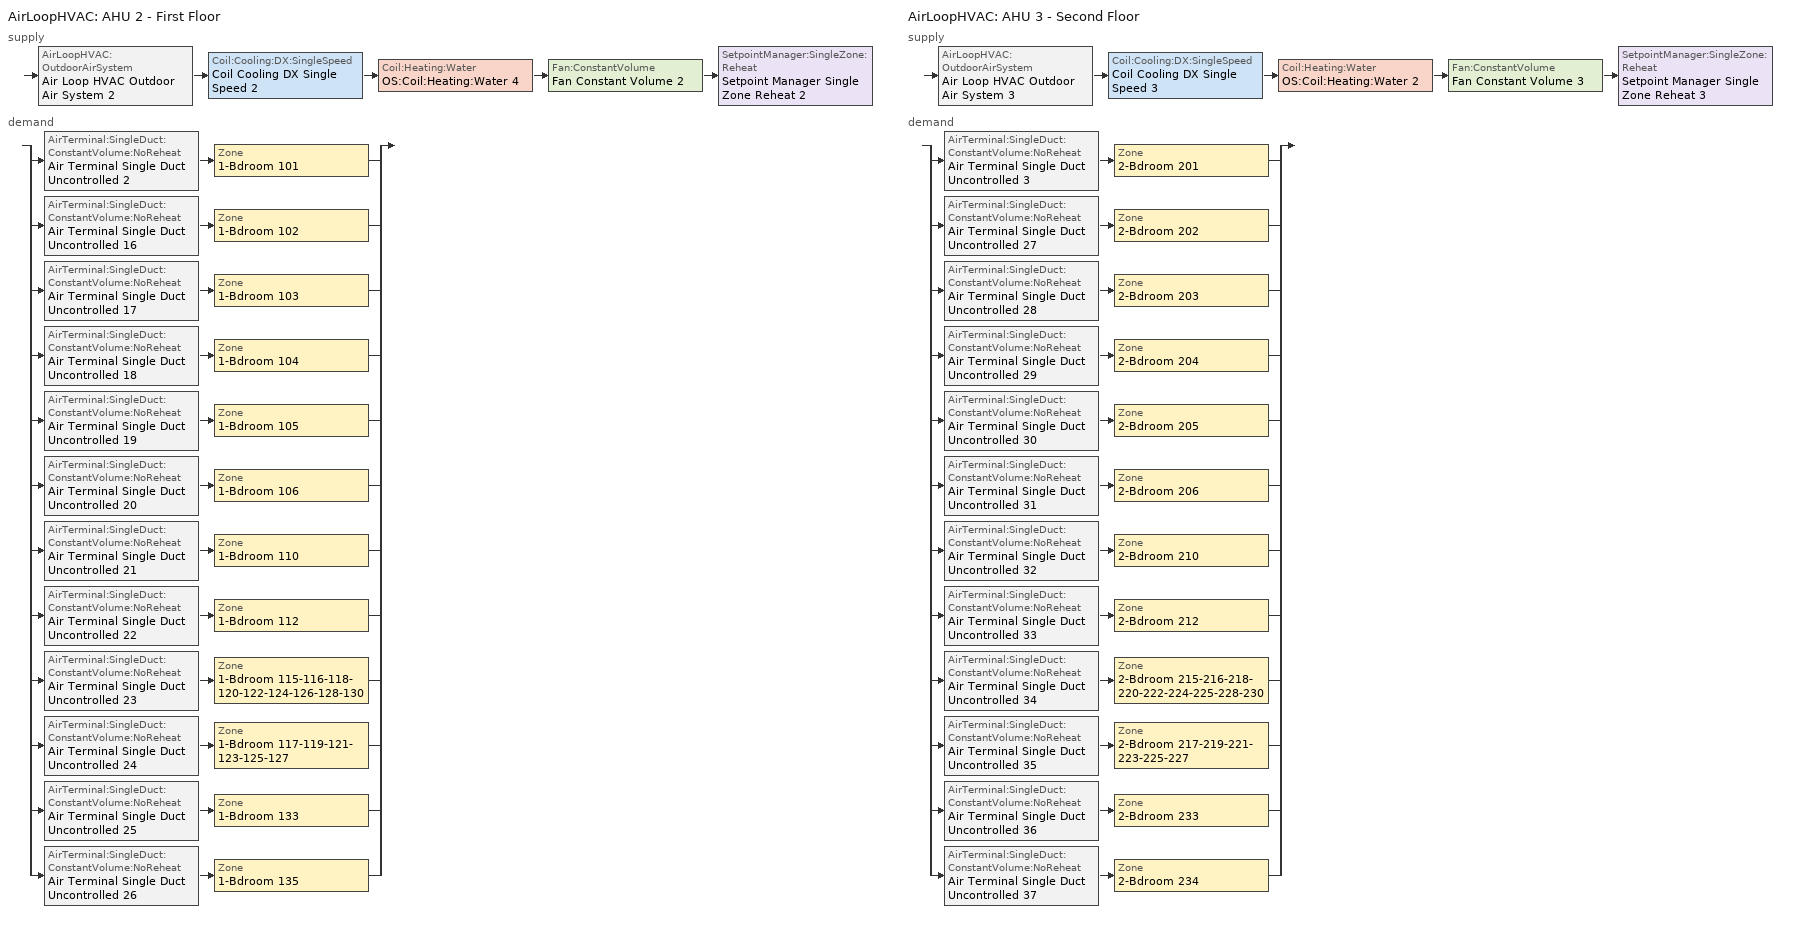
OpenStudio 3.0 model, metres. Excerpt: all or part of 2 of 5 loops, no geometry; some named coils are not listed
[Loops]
AirLoopHVAC 'AHU 2 - First Floor'
 supply: AirLoopHVAC:OutdoorAirSystem 'Air Loop HVAC Outdoor Air System 2' > Coil:Cooling:DX:SingleSpeed 'Coil Cooling DX Single Speed 2' > Coil:Heating:Water 'OS:Coil:Heating:Water 4' > Fan:ConstantVolume 'Fan Constant Volume 2' > SetpointManager:SingleZone:Reheat 'Setpoint Manager Single Zone Reheat 2'
 demand: split
  | AirTerminal:SingleDuct:ConstantVolume:NoReheat 'Air Terminal Single Duct Uncontrolled 2' > Zone '1-Bdroom 101'
  | AirTerminal:SingleDuct:ConstantVolume:NoReheat 'Air Terminal Single Duct Uncontrolled 16' > Zone '1-Bdroom 102'
  | AirTerminal:SingleDuct:ConstantVolume:NoReheat 'Air Terminal Single Duct Uncontrolled 17' > Zone '1-Bdroom 103'
  | AirTerminal:SingleDuct:ConstantVolume:NoReheat 'Air Terminal Single Duct Uncontrolled 18' > Zone '1-Bdroom 104'
  | AirTerminal:SingleDuct:ConstantVolume:NoReheat 'Air Terminal Single Duct Uncontrolled 19' > Zone '1-Bdroom 105'
  | AirTerminal:SingleDuct:ConstantVolume:NoReheat 'Air Terminal Single Duct Uncontrolled 20' > Zone '1-Bdroom 106'
  | AirTerminal:SingleDuct:ConstantVolume:NoReheat 'Air Terminal Single Duct Uncontrolled 21' > Zone '1-Bdroom 110'
  | AirTerminal:SingleDuct:ConstantVolume:NoReheat 'Air Terminal Single Duct Uncontrolled 22' > Zone '1-Bdroom 112'
  | AirTerminal:SingleDuct:ConstantVolume:NoReheat 'Air Terminal Single Duct Uncontrolled 23' > Zone '1-Bdroom 115-116-118-120-122-124-126-128-130'
  | AirTerminal:SingleDuct:ConstantVolume:NoReheat 'Air Terminal Single Duct Uncontrolled 24' > Zone '1-Bdroom 117-119-121-123-125-127'
  | AirTerminal:SingleDuct:ConstantVolume:NoReheat 'Air Terminal Single Duct Uncontrolled 25' > Zone '1-Bdroom 133'
  | AirTerminal:SingleDuct:ConstantVolume:NoReheat 'Air Terminal Single Duct Uncontrolled 26' > Zone '1-Bdroom 135'
AirLoopHVAC 'AHU 3 - Second Floor'
 supply: AirLoopHVAC:OutdoorAirSystem 'Air Loop HVAC Outdoor Air System 3' > Coil:Cooling:DX:SingleSpeed 'Coil Cooling DX Single Speed 3' > Coil:Heating:Water 'OS:Coil:Heating:Water 2' > Fan:ConstantVolume 'Fan Constant Volume 3' > SetpointManager:SingleZone:Reheat 'Setpoint Manager Single Zone Reheat 3'
 demand: split
  | AirTerminal:SingleDuct:ConstantVolume:NoReheat 'Air Terminal Single Duct Uncontrolled 3' > Zone '2-Bdroom 201'
  | AirTerminal:SingleDuct:ConstantVolume:NoReheat 'Air Terminal Single Duct Uncontrolled 27' > Zone '2-Bdroom 202'
  | AirTerminal:SingleDuct:ConstantVolume:NoReheat 'Air Terminal Single Duct Uncontrolled 28' > Zone '2-Bdroom 203'
  | AirTerminal:SingleDuct:ConstantVolume:NoReheat 'Air Terminal Single Duct Uncontrolled 29' > Zone '2-Bdroom 204'
  | AirTerminal:SingleDuct:ConstantVolume:NoReheat 'Air Terminal Single Duct Uncontrolled 30' > Zone '2-Bdroom 205'
  | AirTerminal:SingleDuct:ConstantVolume:NoReheat 'Air Terminal Single Duct Uncontrolled 31' > Zone '2-Bdroom 206'
  | AirTerminal:SingleDuct:ConstantVolume:NoReheat 'Air Terminal Single Duct Uncontrolled 32' > Zone '2-Bdroom 210'
  | AirTerminal:SingleDuct:ConstantVolume:NoReheat 'Air Terminal Single Duct Uncontrolled 33' > Zone '2-Bdroom 212'
  | AirTerminal:SingleDuct:ConstantVolume:NoReheat 'Air Terminal Single Duct Uncontrolled 34' > Zone '2-Bdroom 215-216-218-220-222-224-225-228-230'
  | AirTerminal:SingleDuct:ConstantVolume:NoReheat 'Air Terminal Single Duct Uncontrolled 35' > Zone '2-Bdroom 217-219-221-223-225-227'
  | AirTerminal:SingleDuct:ConstantVolume:NoReheat 'Air Terminal Single Duct Uncontrolled 36' > Zone '2-Bdroom 233'
  | AirTerminal:SingleDuct:ConstantVolume:NoReheat 'Air Terminal Single Duct Uncontrolled 37' > Zone '2-Bdroom 234'
[Sizing:Zone] Zone Cooling Design Supply Air Temperature Input Method=SupplyAirTemperature; Zone Cooling Design Supply Air Temperature {C}=14; Zone Cooling Design Supply Air Temperature Difference {deltaC}=11.11; Zone Heating Design Supply Air Temperature Input Method=SupplyAirTemperature; Zone Heating Design Supply Air Temperature {C}=40; Zone Heating Design Supply Air Temperature Difference {deltaC}=11.11; Zone Cooling Design Supply Air Humidity Ratio {kg-H2O/kg-air}=0.0085; Zone Heating Design Supply Air Humidity Ratio {kg-H2O/kg-air}=0.008; Zone Heating Sizing Factor=1; Zone Cooling Sizing Factor=1; Heating Design Air Flow Method=DesignDay; Account for Dedicated Outdoor Air System=No; Dedicated Outdoor Air System Control Strategy=NeutralSupplyAir; Dedicated Outdoor Air Low Setpoint Temperature for Design {C}=Autosize; Dedicated Outdoor Air High Setpoint Temperature for Design {C}=Autosize
1-Bdroom 135; 1-Bdroom 133; 1-Bdroom 115-116-118-120-122-124-126-128-130; 1-Bdroom 117-119-121-123-125-127; 1-Bdroom 112; 1-Bdroom 110; 1-Bdroom 105; 1-Bdroom 106; 1-Bdroom 103; 1-Bdroom 104; 1-Bdroom 101; 1-Bdroom 102; 2-Bdroom 234; 2-Bdroom 233; 2-Bdroom 215-216-218-220-222-224-225-228-230; 2-Bdroom 217-219-221-223-225-227; 2-Bdroom 212; 2-Bdroom 210; 2-Bdroom 205; 2-Bdroom 206; 2-Bdroom 203; 2-Bdroom 204; 2-Bdroom 201; 2-Bdroom 202
[Zone equipment]
1-Bdroom 135: Convective Baseboard Water 10, Air Terminal Single Duct Uncontrolled 26
1-Bdroom 133: Convective Baseboard Water 9, Air Terminal Single Duct Uncontrolled 25
1-Bdroom 115-116-118-120-122-124-126-128-130: Convective Baseboard Water 7, Air Terminal Single Duct Uncontrolled 23
1-Bdroom 117-119-121-123-125-127: Convective Baseboard Water 8, Air Terminal Single Duct Uncontrolled 24
1-Bdroom 112: Convective Baseboard Water 61, Air Terminal Single Duct Uncontrolled 22
1-Bdroom 110: Convective Baseboard Water 6, Air Terminal Single Duct Uncontrolled 21
1-Bdroom 105: Convective Baseboard Water 4, Air Terminal Single Duct Uncontrolled 19
1-Bdroom 106: Convective Baseboard Water 5, Air Terminal Single Duct Uncontrolled 20
1-Bdroom 103: Convective Baseboard Water 2, Air Terminal Single Duct Uncontrolled 17
1-Bdroom 104: Convective Baseboard Water 3, Air Terminal Single Duct Uncontrolled 18
1-Bdroom 101: Convective Baseboard Water, Air Terminal Single Duct Uncontrolled 2
1-Bdroom 102: Convective Baseboard Water 1, Air Terminal Single Duct Uncontrolled 16
2-Bdroom 234: Convective Baseboard Water 30, Air Terminal Single Duct Uncontrolled 37
2-Bdroom 233: Convective Baseboard Water 29, Air Terminal Single Duct Uncontrolled 36
2-Bdroom 215-216-218-220-222-224-225-228-230: Convective Baseboard Water 27, Air Terminal Single Duct Uncontrolled 34
2-Bdroom 217-219-221-223-225-227: Convective Baseboard Water 28, Air Terminal Single Duct Uncontrolled 35
2-Bdroom 212: Convective Baseboard Water 26, Air Terminal Single Duct Uncontrolled 33
2-Bdroom 210: Convective Baseboard Water 25, Air Terminal Single Duct Uncontrolled 32
2-Bdroom 205: Convective Baseboard Water 23, Air Terminal Single Duct Uncontrolled 30
2-Bdroom 206: Convective Baseboard Water 24, Air Terminal Single Duct Uncontrolled 31
2-Bdroom 203: Convective Baseboard Water 21, Air Terminal Single Duct Uncontrolled 28
2-Bdroom 204: Convective Baseboard Water 22, Air Terminal Single Duct Uncontrolled 29
2-Bdroom 201: Convective Baseboard Water 19, Air Terminal Single Duct Uncontrolled 3
2-Bdroom 202: Convective Baseboard Water 20, Air Terminal Single Duct Uncontrolled 27
[AirLoopHVAC] Availability Schedule=Always On Discrete; Design Supply Air Flow Rate {m3/s}=AutoSize
AHU 2 - First Floor; AHU 3 - Second Floor
[Sizing:System] Type of Load to Size On=Sensible; Design Outdoor Air Flow Rate {m3/s}=Autosize; Central Heating Maximum System Air Flow Ratio=1; Preheat Design Temperature {C}=7; Preheat Design Humidity Ratio {kg-H2O/kg-Air}=0.008; Precool Design Temperature {C}=12.8; Precool Design Humidity Ratio {kg-H2O/kg-Air}=0.008; Central Cooling Design Supply Air Temperature {C}=12.8; Central Heating Design Supply Air Temperature {C}=40; Sizing Option=NonCoincident; 100% Outdoor Air in Cooling=Yes; 100% Outdoor Air in Heating=Yes; Central Cooling Design Supply Air Humidity Ratio {kg-H2O/kg-Air}=0.0085; Central Heating Design Supply Air Humidity Ratio {kg-H2O/kg-Air}=0.008; Cooling Design Air Flow Method=DesignDay; Cooling Design Air Flow Rate {m3/s}=0; Heating Design Air Flow Method=DesignDay; Heating Design Air Flow Rate {m3/s}=0; System Outdoor Air Method=ZoneSum; Zone Maximum Outdoor Air Fraction=1; Cooling Supply Air Flow Rate Per Floor Area {m3/s-m2}=0.00996765; Cooling Fraction of Autosized Cooling Supply Air Flow Rate=1; Cooling Supply Air Flow Rate Per Unit Cooling Capacity {m3/s-W}=3.94755e-05; Heating Supply Air Flow Rate Per Floor Area {m3/s-m2}=0.00996765; Heating Fraction of Autosized Heating Supply Air Flow Rate=1; Heating Fraction of Autosized Cooling Supply Air Flow Rate=1; Heating Supply Air Flow Rate Per Unit Heating Capacity {m3/s-W}=3.15882e-05; Cooling Design Capacity Method=CoolingDesignCapacity; Cooling Design Capacity {W}=Autosize; Cooling Design Capacity Per Floor Area {W/m2}=234.7; Fraction of Autosized Cooling Design Capacity=1; Heating Design Capacity Method=HeatingDesignCapacity; Heating Design Capacity {W}=Autosize; Heating Design Capacity Per Floor Area {W/m2}=157; Fraction of Autosized Heating Design Capacity=1; Central Cooling Capacity Control Method=OnOff
AHU 2 - First Floor; AHU 3 - Second Floor
[Fan:ConstantVolume] Availability Schedule=Always On Discrete; Fan Total Efficiency=0.75; Pressure Rise {Pa}=500; Maximum Flow Rate {m3/s}=AutoSize; Motor Efficiency=0.75
Fan Constant Volume 2; Fan Constant Volume 3
[Coil:Cooling:DX:SingleSpeed] Availability Schedule=Always On Discrete; Rated Total Cooling Capacity {W}=autosize; Rated Sensible Heat Ratio=autosize; Rated COP {W/W}=2.5; Rated Air Flow Rate {m3/s}=autosize; Rated Evaporator Fan Power Per Volume Flow Rate {W/(m3/s)}=773.3; Minimum Outdoor Dry-Bulb Temperature for Compressor Operation {C}=-25; Condenser Type=AirCooled; Evaporative Condenser Effectiveness=0; Evaporative Condenser Air Flow Rate {m3/s}=Autosize; Evaporative Condenser Pump Rated Power Consumption {W}=Autosize; Crankcase Heater Capacity {W}=0; Maximum Outdoor Dry-Bulb Temperature for Crankcase Heater Operation {C}=0; Basin Heater Capacity {W/K}=0; Basin Heater Setpoint Temperature {C}=10
Name | Total Cooling Capacity Function of Temperature Curve | Total Cooling Capacity Function of Flow Fraction Curve | Energy Input Ratio Function of Temperature Curve | Energy Input Ratio Function of Flow Fraction Curve | Part Load Fraction Correlation Curve
Coil Cooling DX Single Speed 2 | Curve Biquadratic 3 | Curve Quadratic 4 | Curve Biquadratic 4 | Curve Quadratic 5 | Curve Quadratic 6
Coil Cooling DX Single Speed 3 | Curve Biquadratic 5 | Curve Quadratic 7 | Curve Biquadratic 6 | Curve Quadratic 8 | Curve Quadratic 9
[SetpointManager:SingleZone:Reheat] Minimum Supply Air Temperature {C}=-99; Maximum Supply Air Temperature {C}=99
Name | Control Zone
Setpoint Manager Single Zone Reheat 2 | 1-Bdroom 115-116-118-120-122-124-126-128-130
Setpoint Manager Single Zone Reheat 3 | 2-Bdroom 215-216-218-220-222-224-225-228-230
[Controller:OutdoorAir] Minimum Outdoor Air Flow Rate {m3/s}=Autosize; Maximum Outdoor Air Flow Rate {m3/s}=Autosize; Economizer Control Type=FixedDryBulb; Economizer Control Action Type=ModulateFlow; Economizer Maximum Limit Dry-Bulb Temperature {C}=19; Economizer Maximum Limit Enthalpy {J/kg}=64000; Economizer Maximum Limit Dewpoint Temperature {C}=0; Economizer Minimum Limit Dry-Bulb Temperature {C}=-100; Lockout Type=NoLockout; Minimum Limit Type=FixedMinimum; High Humidity Control=No; Heat Recovery Bypass Control Type=BypassWhenOAFlowGreaterThanMinimum
Name | Controller Mechanical Ventilation
Controller Outdoor Air 2 | Controller Mechanical Ventilation 2
Controller Outdoor Air 3 | Controller Mechanical Ventilation 3
[Controller:MechanicalVentilation] Availability Schedule=Always On Discrete; Demand Controlled Ventilation=No; System Outdoor Air Method=ZoneSum
Controller Mechanical Ventilation 2; Controller Mechanical Ventilation 3
[AirLoopHVAC:OutdoorAirSystem]
Name | Controller
Air Loop HVAC Outdoor Air System 2 | Controller Outdoor Air 2
Air Loop HVAC Outdoor Air System 3 | Controller Outdoor Air 3
[AirTerminal:SingleDuct:ConstantVolume:NoReheat] Availability Schedule=Always On Discrete; Maximum Air Flow Rate {m3/s}=AutoSize
Air Terminal Single Duct Uncontrolled 2; Air Terminal Single Duct Uncontrolled 3; Air Terminal Single Duct Uncontrolled 16; Air Terminal Single Duct Uncontrolled 17; Air Terminal Single Duct Uncontrolled 18; Air Terminal Single Duct Uncontrolled 19; Air Terminal Single Duct Uncontrolled 20; Air Terminal Single Duct Uncontrolled 21; Air Terminal Single Duct Uncontrolled 22; Air Terminal Single Duct Uncontrolled 23; Air Terminal Single Duct Uncontrolled 24; Air Terminal Single Duct Uncontrolled 25; Air Terminal Single Duct Uncontrolled 26; Air Terminal Single Duct Uncontrolled 27; Air Terminal Single Duct Uncontrolled 28; Air Terminal Single Duct Uncontrolled 29; Air Terminal Single Duct Uncontrolled 30; Air Terminal Single Duct Uncontrolled 31; Air Terminal Single Duct Uncontrolled 32; Air Terminal Single Duct Uncontrolled 33; Air Terminal Single Duct Uncontrolled 34; Air Terminal Single Duct Uncontrolled 35; Air Terminal Single Duct Uncontrolled 36; Air Terminal Single Duct Uncontrolled 37
[Schedule:Constant]
Always On Discrete: Value=1
[Curve:Biquadratic] Minimum Value of x=17; Maximum Value of x=22; Minimum Value of y=13; Maximum Value of y=46
Name | Coefficient1 Constant | Coefficient2 x | Coefficient3 x**2 | Coefficient4 y | Coefficient5 y**2 | Coefficient6 x*y
Curve Biquadratic 3; Curve Biquadratic 5 | 0.42415 | 0.04426 | -0.00042 | 0.00333 | -8e-005 | -0.00021
Curve Biquadratic 4; Curve Biquadratic 6 | 1.23649 | -0.02431 | 0.00057 | -0.01434 | 0.00063 | -0.00038
[Curve:Quadratic]
Name | Coefficient1 Constant | Coefficient2 x | Coefficient3 x**2 | Minimum Value of x | Maximum Value of x
Curve Quadratic 4; Curve Quadratic 7 | 0.77136 | 0.34053 | -0.11088 | 0.75918 | 1.13877
Curve Quadratic 5; Curve Quadratic 8 | 1.2055 | -0.32953 | 0.12308 | 0.75918 | 1.13877
Curve Quadratic 6; Curve Quadratic 9 | 0.771 | 0.229 | 0 | 0 | 1
